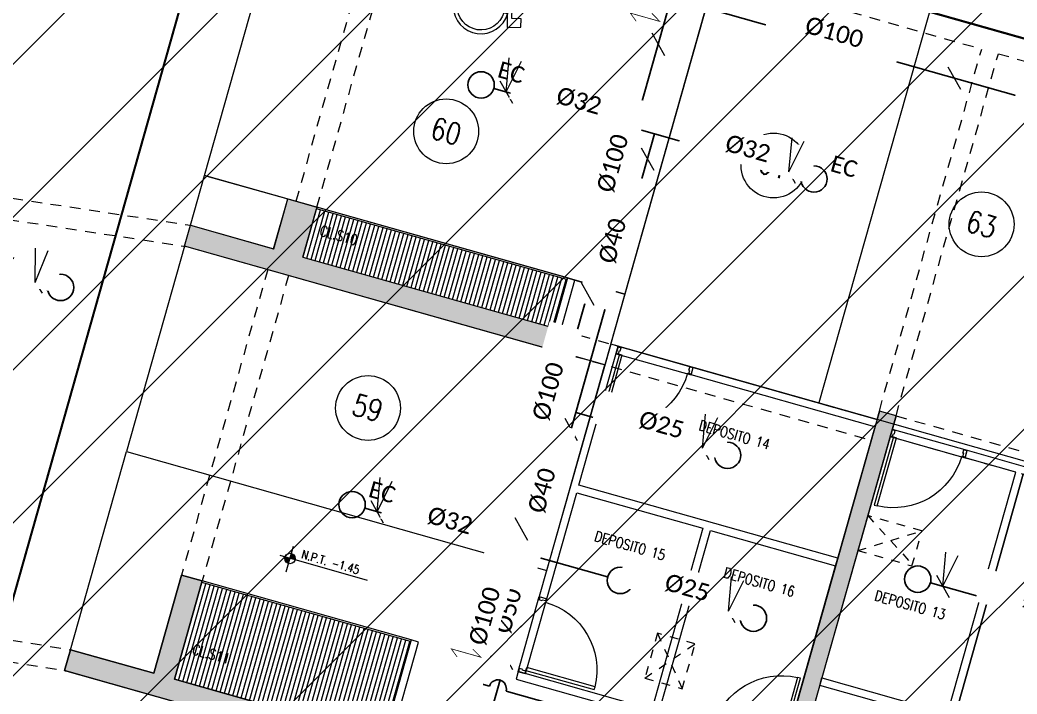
# Model space of a CAD drawing. Header units: inches. Extents: x 0 to 766, y -245 to 236.
# Drawn here: x 112.22 to 123.75, y -194.7 to -186.91 of the extents above; entities that cross this region are included whole.
import ezdxf
from ezdxf.enums import TextEntityAlignment as Align

# ---------------------------------------------------------------- set-up
doc = ezdxf.new("R2010")
doc.units = ezdxf.units.IN
doc.header["$MEASUREMENT"] = 0
doc.linetypes.add('CONTINUA', pattern=[0])
doc.linetypes.add('HIDDEN2', pattern=[0.1875, 0.125, -0.0625])
for name, color, linetype, lineweight in [('00 SOS 911 - ACCES. ACI', 125, 'Continuous', 9), ('000 SOS 911 - ACCESORIOS ACI', 3, 'Continuous', 20), ('000 SOS 911 ROCIADORES', 5, 'Continuous', 25), ('000 SOS 911 SOPORTES ACI', 3, 'Continuous', 25), ('000 SOS 911 TEXTOS', 4, 'Continuous', 0), ('000 SOS 911 TUBERIA ACI', 1, 'Continuous', 25), ('A-PLACAS', 251, 'Continuous', 9), ('A-VIGAS', 251, 'HIDDEN2', 9), ('CIRCULACION PEATONAL', 251, 'Continuous', 5), ('CLOSET', 251, 'Continuous', 9), ('DOBLE MURO 0.09', 251, 'Continuous', 5), ('HATCH', 251, 'Continuous', 9), ('MUMERACIONESTAC', 251, 'Continuous', 9), ('MURO-BAJO', 251, 'Continuous', 9), ('MUROS', 251, 'Continuous', 9), ('NIVELES-NPT', 251, 'Continuous', 9), ('PROYECCIONES', 251, 'HIDDEN2', 9), ('PUERTAS', 251, 'Continuous', 9), ('Tabique 0.09', 251, 'Continuous', 5), ('TEXTO-AMBIENTE', 251, 'Continuous', 9), ('VEREDAS', 251, 'Continuous', 9)]:
    doc.layers.add(name, color=color, linetype=linetype, lineweight=lineweight)
doc.layers.add('LAYERYYY', color=7, linetype='Continuous')
doc.layers.add('relleno', color=7, linetype='Continuous')
doc.styles.add('P&R', font='calibril.ttf')
doc.styles.add('ROMANS', font='romans.shx', dxfattribs={"width": 0.8})
pattern_1 = [(74.214, (117.46683, -190.20598), (-0.0481142, 0.0136023), [])]
pattern_2 = [(74.214, (116.416165, -195.208835), (-0.0481142, 0.01360226), [])]

# ---------------------------------------------------------------- blocks, each defined once
blk = doc.blocks.new('ESTR_PISO-SS')
at = {"layer": 'HATCH'}
h = blk.add_hatch(color=251, dxfattribs=at)
h.dxf.hatch_style = 1
h.paths.add_polyline_path([(8.478, 18.6), (5.028, 18.6), (5.028, 17.15), (5.278, 17.15), (5.278, 18.35), (8.478, 18.35)])
h.paths.add_polyline_path([(4.028, 23.92), (8.478, 23.92), (8.478, 24.17), (5.278, 24.17), (5.278, 25.35), (5.028, 25.35), (5.028, 24.17), (4.028, 24.17)])
h.paths.add_polyline_path([(12.478, 20.57), (12.478, 22.52), (16.178, 22.52), (16.178, 20.57), (16.378, 20.57), (16.378, 22.52), (16.878, 22.52), (16.878, 22.77), (12.478, 22.77), (12.478, 29.37), (12.278, 29.37), (12.278, 20.57)])
h.paths.add_polyline_path([(15.778, 24.57), (19.078, 24.57), (19.078, 24.82), (15.778, 24.82)])
h.paths.add_polyline_path([(-2.283, 28.477), (-2.882, 28.446), (-2.869, 28.196), (-2.27, 28.227)])
h.paths.add_polyline_path([(-2.023, 23.484), (-2.622, 23.452), (-2.609, 23.203), (-2.01, 23.234)])
h.paths.add_polyline_path([(-2.543, 33.47), (-3.142, 33.439), (-3.129, 33.189), (-2.53, 33.22)])
h.paths.add_polyline_path([(4.028, 33.97), (9.128, 33.97), (9.128, 33.72), (5.378, 33.72), (5.378, 33.32), (5.128, 33.32), (5.128, 33.72), (4.028, 33.72)])
h.paths.add_polyline_path([(4.028, 29.27), (5.028, 29.27), (5.028, 29.87), (5.378, 29.87), (5.378, 29.27), (8.478, 29.27), (8.478, 29.02), (4.028, 29.02)])
h.paths.add_polyline_path([(5.678, 44.02), (6.528, 44.02), (6.528, 43.72), (5.678, 43.72)])
h.paths.add_polyline_path([(6.028, 41.32), (6.028, 40.27), (5.678, 40.27), (5.678, 41.32)])
h.paths.add_polyline_path([(3.178, 41.07), (3.178, 41.67), (2.928, 41.67), (2.928, 41.07)])
h.paths.add_polyline_path([(-3.188, 41.072), (-3.788, 41.041), (-3.775, 40.791), (-3.175, 40.822)])
h.paths.add_polyline_path([(17.728, 41.32), (17.728, 40.27), (17.378, 40.27), (17.378, 41.32)])
h.paths.add_polyline_path([(24.628, 44.795), (24.628, 44.195), (24.378, 44.195), (24.378, 44.795)])
h.paths.add_polyline_path([(24.628, 40.87), (24.628, 40.27), (24.378, 40.27), (24.378, 40.87)])
h.paths.add_polyline_path([(14.278, 33.72), (18.278, 33.72), (18.278, 33.97), (14.278, 33.97)])
h.paths.add_polyline_path([(15.778, 29.37), (19.078, 29.37), (19.078, 29.12), (15.778, 29.12)])
h.paths.add_polyline_path([(23.178, 28.595), (23.778, 28.595), (23.778, 28.845), (23.178, 28.845)])
h.paths.add_polyline_path([(23.178, 33.72), (23.778, 33.72), (23.778, 33.97), (23.178, 33.97)])
h.paths.add_polyline_path([(30.578, 28.725), (31.178, 28.725), (31.178, 28.975), (30.578, 28.975)])
h.paths.add_polyline_path([(36.628, 29.65), (36.628, 28.725), (36.878, 28.725), (36.878, 29.65)])
h.paths.add_polyline_path([(41.753, 30), (41.753, 29.4), (42.003, 29.4), (42.003, 30)])
h.paths.add_polyline_path([(46.878, 23.1), (46.878, 22.5), (47.128, 22.5), (47.128, 23.1)])
h.paths.add_polyline_path([(41.753, 22.75), (41.753, 22.15), (42.003, 22.15), (42.003, 22.75)])
h.paths.add_polyline_path([(28.078, 15.69), (27.828, 15.69), (27.828, 16.4), (28.078, 16.4)])
h.paths.add_polyline_path([(23.178, 20.57), (23.778, 20.57), (23.778, 20.82), (23.178, 20.82)])
h.paths.add_polyline_path([(23.178, 23.47), (23.778, 23.47), (23.778, 23.72), (23.178, 23.72)])
h.paths.add_polyline_path([(30.578, 20.15), (31.178, 20.15), (31.178, 20.4), (30.578, 20.4)])
h.paths.add_polyline_path([(36.628, 22.75), (36.628, 22.15), (36.878, 22.15), (36.878, 22.75)])
h.paths.add_polyline_path([(30.578, 25.2), (31.178, 25.2), (31.178, 25.45), (30.578, 25.45)])
h.paths.add_polyline_path([(18.978, 20.57), (19.578, 20.57), (19.578, 20.82), (18.978, 20.82)])
h.paths.add_polyline_path([(16.428, 12.87), (12.278, 12.87), (12.278, 13.12), (16.178, 13.12), (16.178, 18.52), (12.478, 18.52), (12.478, 15.12), (12.278, 15.12), (12.278, 18.77), (16.428, 18.77)])
h.paths.add_polyline_path([(5.028, 13.45), (8.478, 13.45), (8.478, 13.2), (5.028, 13.2)])
h.paths.add_polyline_path([(6.203, 46.52), (6.203, 46.77), (17.728, 46.77), (17.728, 46.52)])
h.paths.add_polyline_path([(11.553, 40.27), (11.803, 40.27), (11.803, 46.515), (11.553, 46.515)])
at = {"layer": 'A-PLACAS', "elevation": 0}
for points in [[(4.028, 29.27), (5.028, 29.27), (5.028, 29.87), (5.378, 29.87), (5.378, 29.27), (8.478, 29.27), (8.478, 29.02), (4.028, 29.02)], [(12.478, 20.57), (12.478, 22.52), (16.178, 22.52), (16.178, 20.57), (16.378, 20.57), (16.378, 22.52), (16.878, 22.52), (16.878, 22.77), (12.478, 22.77), (12.478, 29.37), (12.278, 29.37), (12.278, 20.57)], [(4.028, 23.92), (8.478, 23.92), (8.478, 24.17), (5.278, 24.17), (5.278, 25.35), (5.028, 25.35), (5.028, 24.17), (4.028, 24.17)]]:
    blk.add_lwpolyline(points, close=True, dxfattribs=at)
at = {"layer": 'A-VIGAS'}
for p, q in [((11.803, 33.97, 0), (14.278, 33.97, 0)), ((9.128, 33.72, 0), (12.278, 33.72, 0)), ((12.278, 29.37, 0), (12.278, 33.72, 0)), ((12.478, 29.37, 0), (12.478, 33.72, 0)), ((12.478, 33.72, 0), (14.278, 33.72, 0)), ((5.128, 29.87, 0), (5.128, 33.32, 0)), ((5.378, 29.87, 0), (5.378, 33.32, 0)), ((12.478, 29.37, 0), (15.778, 29.37, 0)), ((-2.283, 28.477, 0), (4.028, 29.27)), ((8.478, 29.27, 0), (12.278, 29.27, 0)), ((12.478, 29.12, 0), (15.778, 29.12, 0)), ((-2.261, 28.228, 0), (4.043, 29.02)), ((5.028, 29.02, 0), (5.028, 25.35, 0)), ((5.278, 29.02, 0), (5.278, 25.35, 0)), ((8.478, 29.02, 0), (12.278, 29.02, 0)), ((-2.023, 23.484, 0), (4.028, 24.17, 0)), ((-2.002, 23.234, 0), (4.042, 23.92, 0))]:
    blk.add_line(p, q, dxfattribs=at)
blk = doc.blocks.new('A$C5B0679F2')
at = {"layer": 'MURO-BAJO', "linetype": 'ByBlock'}
for points in [[(0.7, 0.28), (0.64, 0.52), (0.342, 0.52), (0.323, 0.613), (0.551, 0.613), (0.551, 0.659), (0.313, 0.659), (0.284, 0.8, 4.631739), (0.22, 0.84), (0.273, 0.458), (0.597, 0.458), (0.679, 0.165), (0.829, 0.211), (0.806, 0.304)], [(0.593, 0.319, -1.909264), (0.223, 0.575), (0.186, 0.609, 1.829458), (0.638, 0.319)]]:
    blk.add_lwpolyline(points, format="xyb", close=True, dxfattribs=at)
blk = doc.blocks.new('P-90 MARCO 3.5x1.5')
at = {"layer": 'PUERTAS'}
for p, q in [((0.038, 0.076), (0.038, 0.896)), ((0.038, 0.896), (0.073, 0.896)), ((0.073, 0.896), (0.073, 0.076)), ((0.038, 0.076), (0.073, 0.076))]:
    blk.add_line(p, q, dxfattribs=at)
at = {"layer": 'PUERTAS', "linetype": 'Continuous'}
for p, q in [((0, 0), (0, 0.076)), ((0, 0.076), (0.028, 0.076)), ((0.028, 0.076), (0.028, 0.038)), ((0.028, 0.038), (0.038, 0.038)), ((0.038, 0.038), (0.038, 0)), ((0.862, 0.038), (0.862, 0)), ((0.872, 0.038), (0.862, 0.038)), ((0.9, 0.076), (0.872, 0.076)), ((0.872, 0.076), (0.872, 0.038)), ((0.9, 0), (0.9, 0.076)), ((0, 0), (0.038, 0)), ((0.9, 0), (0.862, 0))]:
    blk.add_line(p, q, dxfattribs=at)
at = {"layer": 'PUERTAS', "color": 7, "linetype": 'Continuous'}
blk.add_arc((0.038, 0.076), 0.82, 0, 87.5537, dxfattribs=at)
blk = doc.blocks.new('NPT')
at = {"layer": 'NIVELES-NPT'}
h = blk.add_hatch(color=256, dxfattribs=at)
h.paths.add_polyline_path([(0, -0.061), (0, 0), (-0.06, 0, 0.004279), (-0.06, -0.001, 0.414214)])
h.paths.add_polyline_path([(0, 0), (0.06, 0, 0.409209), (0, 0.059)])
blk.add_line((0.932, 0), (-0.119, 0), dxfattribs=at)
blk.add_lwpolyline([(0, -0.16), (0, 0.149)], dxfattribs=at)
at = {"layer": 'NIVELES-NPT', "linetype": 'Continuous'}
blk.add_circle((0, -0.001), 0.0603, dxfattribs=at)
at = {"layer": 'NIVELES-NPT', "style": 'ROMANS', "width": 0.8}
blk.add_attdef('N.P.T.±0.00', (0.118, 0.036), '', height=0.1, dxfattribs=at)
blk = doc.blocks.new('UPR1')
at = {"layer": '000 SOS 911 ROCIADORES'}
blk.add_circle((0, 0), 6, dxfattribs=at)
blk = doc.blocks.new('SPRIG4')
blk.add_circle((0, 0), 6)
at = {"layer": 'LAYERYYY', "insert": (11.62, 12.96), "char_height": 7.5, "width": 9.4411, "attachment_point": 2, "style": 'P&R'}
blk.add_mtext('EC', dxfattribs=at)
blk = doc.blocks.new('000 SOS911 - COLGADORES')
at = {"layer": '000 SOS 911 - ACCESORIOS ACI'}
blk.add_lwpolyline([(2289.82, 2442.904), (2290.031, 2442.693)], dxfattribs=at)
blk = doc.blocks.new('Soporte Longitudinal')
at = {"layer": '000 SOS 911 SOPORTES ACI', "const_width": 0.02}
blk.add_lwpolyline([(-0.14, -0.149), (-0.405, 0), (0.405, 0), (0.197, 0.164)], dxfattribs=at)

msp = doc.modelspace()

# ---------------------------------------------------------------- hatches: boundary and pattern name
at = {"layer": 'HATCH'}
h = msp.add_hatch(dxfattribs=at)
h.set_pattern_fill('_USER', color=251, scale=0.05, angle=164.214, pattern_type=0)
h.set_pattern_definition(pattern_1)
h.paths.add_polyline_path([(115.494, -189.648), (118.391, -190.467), (118.548, -189.909), (115.652, -189.09)])
h = msp.add_hatch(dxfattribs=at)
h.set_pattern_fill('_USER', color=251, scale=0.05, angle=164.214, pattern_type=0)
h.set_pattern_definition(pattern_1)
h.paths.add_polyline_path([(115.494, -189.648), (118.391, -190.467), (118.548, -189.909), (115.652, -189.09)])
h = msp.add_hatch(dxfattribs=at)
h.set_pattern_fill('_USER', color=251, scale=0.05, angle=74.214, pattern_type=0)
h.set_pattern_definition(pattern_2)
h.paths.add_polyline_path([(114.01, -194.529), (116.426, -195.212), (116.741, -194.095), (114.326, -193.412)])
h = msp.add_hatch(dxfattribs=at)
h.set_pattern_fill('_USER', color=251, scale=0.05, angle=74.214, pattern_type=0)
h.set_pattern_definition(pattern_2)
h.paths.add_polyline_path([(114.01, -194.529), (116.426, -195.212), (116.741, -194.095), (114.326, -193.412)])

# ---------------------------------------------------------------- linework, layer by layer
at = {"layer": '000 SOS 911 - ACCESORIOS ACI'}
for q in [(122.929, -193.06, 0), (123.071, -193.1, 0)]:
    msp.add_line((122.894, -193.455, 0), q, dxfattribs=at)
at = {"layer": '000 SOS 911 TUBERIA ACI'}
for p, q in [((111.184, -189.7, 0), (112.543, -189.97, 0)), ((118.18, -193.11, 0), (118.65, -191.444, 0)), ((120.259, -191.899, 0), (118.65, -191.444, 0)), ((116.21, -192.553, 0), (118.18, -193.11, 0)), ((117.54, -195.371, 0), (118.18, -193.11, 0)), ((118.18, -193.11, 0), (119.018, -193.347, 0)), ((119.312, -193.43, 0), (120.558, -193.782, 0)), ((126.14, -194.373, 0), (122.752, -193.415, 0))]:
    msp.add_line(p, q, dxfattribs=at)
at = {"layer": '000 SOS 911 TUBERIA ACI', "elevation": 0}
for points in [[(119.355, -188.063), (119.753, -186.653), (129.088, -189.292), (130.176, -185.442)], [(117.703, -187.7), (119.561, -188.225)], [(117.974, -192.948), (119.301, -188.255)], [(118.65, -191.444), (119.561, -188.225)], [(119.561, -188.225), (121.258, -188.705)], [(117.651, -194.611), (117.515, -194.573), (117.92, -193.14)], [(119.238, -200.683), (120.71, -195.476), (117.844, -194.666)]]:
    msp.add_lwpolyline(points, dxfattribs=at)
at = {"layer": '000 SOS 911 TUBERIA ACI', "color": 4}
for centre, start, end in [((119.328, -188.159, 0), 74.214, 254.214), ((117.947, -193.044, 0), 74.214, 254.214), ((117.748, -194.638, 0), 344.214, 164.214)]:
    msp.add_arc(centre, 0.1, start, end, dxfattribs=at)
at = {"layer": 'CIRCULACION PEATONAL', "color": 251, "linetype": 'CONTINUA', "ltscale": 0.25, "elevation": 0}
for points in [[(114.358, -188.704), (115.406, -184.999), (120.265, -186.373), (119.218, -190.078)], [(120.415, -185.843), (125.226, -187.204), (123.866, -192.015), (119.055, -190.655)], [(113.455, -191.898), (118.315, -193.272), (118.987, -190.895), (114.127, -189.522)]]:
    msp.add_lwpolyline(points, close=True, dxfattribs=at)
msp.add_lwpolyline([(122.821, -186.524), (121.46, -191.335)], dxfattribs=at)
at = {"layer": 'CLOSET'}
for p, q in [((118.548, -189.909, 0), (115.652, -189.09, 0)), ((118.554, -189.89, 0), (115.657, -189.071, 0)), ((116.741, -194.095, 0), (114.326, -193.412, 0)), ((116.747, -194.076, 0), (114.331, -193.393, 0))]:
    msp.add_line(p, q, dxfattribs=at)
at = {"layer": 'DOBLE MURO 0.09', "color": 251, "elevation": 0}
msp.add_lwpolyline([(126.841, -199.871), (127.848, -196.31), (123.036, -194.95), (123.825, -192.159)], dxfattribs=at)
at = {"layer": 'MUMERACIONESTAC', "linetype": 'Continuous'}
for centre in [(117.152, -188.195, 0), (120.937, -188.59, 0), (123.343, -189.27, 0), (116.248, -191.394, 0)]:
    msp.add_circle(centre, 0.375, dxfattribs=at)
at = {"layer": 'MURO-BAJO', "color": 251}
for p, q in [((119.141, -190.679, 0), (120.007, -190.924, 0)), ((119.117, -190.766, 0), (119.983, -191.011, 0)), ((122.286, -191.724, 0), (123.152, -191.969, 0)), ((122.31, -191.638, 0), (123.176, -191.882, 0)), ((117.984, -194.441, 0), (118.229, -193.575, 0)), ((118.071, -194.466, 0), (118.316, -193.6, 0))]:
    msp.add_line(p, q, dxfattribs=at)
at = {"layer": 'MUROS'}
for p, q in [((115.157, -189.553, 0), (115.321, -188.976, 0)), ((115.321, -188.976, 0), (115.657, -189.071, 0)), ((115.657, -189.071, 0), (115.494, -189.648, 0)), ((114.127, -189.522, 0), (114.195, -189.281, 0)), ((114.195, -189.281, 0), (115.157, -189.553, 0)), ((118.409, -190.732, 0), (114.127, -189.522, 0)), ((115.494, -189.648, 0), (118.381, -190.464, 0)), ((122.134, -191.525, 0), (120.007, -190.924, 0)), ((122.354, -191.484, 0), (121.497, -194.515, 0)), ((122.134, -191.525, 0), (122.161, -191.429, 0)), ((122.354, -191.484, 0), (122.161, -191.429, 0)), ((121.68, -193.132, 0), (122.107, -191.622, 0)), ((120.298, -198.021, 0), (121.655, -193.219, 0)), ((113.77, -194.461, 0), (114.091, -193.325, 0)), ((114.091, -193.325, 0), (114.331, -193.393, 0)), ((114.331, -193.393, 0), (114.01, -194.529, 0)), ((112.74, -194.429, 0), (112.808, -194.189, 0)), ((112.808, -194.189, 0), (113.77, -194.461, 0)), ((117.022, -195.64, 0), (112.74, -194.429, 0)), ((114.01, -194.529, 0), (116.416, -195.209, 0)), ((121.469, -194.611, 0), (121.075, -196.006, 0))]:
    msp.add_line(p, q, dxfattribs=at)
at = {"layer": 'PROYECCIONES', "ltscale": 0.5}
for p, q in [((122.027, -192.638, 0), (122.543, -193.205, 0)), ((121.913, -193.042, 0), (122.653, -192.815, 0)), ((119.595, -193.998, 0), (119.882, -194.64, 0)), ((119.449, -194.518, 0), (120.029, -194.121, 0))]:
    msp.add_line(p, q, dxfattribs=at)
at = {"layer": 'PROYECCIONES', "color": 251, "ltscale": 2, "const_width": 0.025, "elevation": 0}
msp.add_lwpolyline([(129.98, -188.859), (127.423, -197.905), (121.096, -196.116), (120.606, -197.848), (124.792, -199.032), (124.724, -199.272), (124.243, -199.136), (123.223, -202.745), (123.271, -202.758), (121.666, -208.436), (117.672, -207.307), (117.762, -206.989), (106.383, -203.772), (109.367, -193.216), (112.038, -193.971), (114.704, -184.541)], close=True, dxfattribs=at)
at = {"layer": 'PROYECCIONES', "ltscale": 0.5, "elevation": 0}
for points in [[(121.913, -193.042), (122.538, -193.219), (122.653, -192.815), (122.027, -192.638)], [(119.449, -194.518), (119.882, -194.64), (120.029, -194.121), (119.595, -193.998)]]:
    msp.add_lwpolyline(points, close=True, dxfattribs=at)
at = {"layer": 'Tabique 0.09', "lineweight": 0, "elevation": 0}
for points in [[(118.477, -190.492), (118.64, -189.914), (118.554, -189.89), (118.554, -189.89), (118.391, -190.467), (118.391, -190.467), (118.477, -190.492)], [(118.554, -189.89), (118.64, -189.914)], [(118.554, -189.89), (118.64, -189.914)], [(119.983, -191.011), (120.007, -190.924), (122.134, -191.525), (122.109, -191.612), (119.983, -191.011)], [(116.512, -195.236), (116.833, -194.101), (116.747, -194.076), (116.426, -195.212), (116.512, -195.236)]]:
    msp.add_lwpolyline(points, dxfattribs=at)
for points in [[(123.825, -192.159), (123.036, -194.95), (123.036, -194.95), (123.806, -195.168), (123.782, -195.254), (123.782, -195.254), (121.472, -194.601), (121.497, -194.515), (122.95, -194.926), (123.739, -192.135), (123.739, -192.135), (123.152, -191.969), (123.176, -191.882), (123.176, -191.882), (123.85, -192.073), (124.342, -190.331), (124.429, -190.356), (123.936, -192.097), (125.486, -192.535), (125.461, -192.622)], [(121.655, -193.219), (121.68, -193.132), (118.687, -192.286), (118.687, -192.286), (119.141, -190.679), (119.141, -190.679), (119.055, -190.655), (119.055, -190.655), (118.229, -193.575), (118.229, -193.575), (118.316, -193.6), (118.663, -192.373), (120.12, -192.785), (119.529, -194.878), (119.529, -194.878), (117.984, -194.441), (117.96, -194.528), (120.173, -195.154), (120.197, -195.067), (120.197, -195.067), (119.615, -194.903), (119.615, -194.903), (120.207, -192.809)]]:
    msp.add_lwpolyline(points, close=True, dxfattribs=at)
at = {"layer": 'VEREDAS'}
for p, q in [((114.195, -189.281, 0), (114.358, -188.704, 0)), ((114.358, -188.704, 0), (115.321, -188.976, 0)), ((113.702, -194.701, 0), (113.104, -194.532, 0))]:
    msp.add_line(p, q, dxfattribs=at)
at = {"layer": 'VEREDAS', "color": 251}
for p, q in [((112.808, -194.189, 0), (113.455, -191.898, 0)), ((113.455, -191.898, 0), (118.315, -193.272, 0))]:
    msp.add_line(p, q, dxfattribs=at)
at = {"layer": 'VEREDAS', "elevation": 0}
msp.add_lwpolyline([(118.64, -189.914), (119.218, -190.078), (118.987, -190.895), (118.409, -190.732)], dxfattribs=at)

# ---------------------------------------------------------------- block references
at = {"rotation": 344.2139988296181}
msp.add_blockref('A$C5B0679F2', (117.16, -186.969, 0), dxfattribs=at)
msp.add_blockref('NPT', (115.346, -193.133, 0), dxfattribs=at).add_auto_attribs({'N.P.T.±0.00': 'N.P.T. -1.45'})
at = {"layer": '00 SOS 911 - ACCES. ACI'}
for p, rotation in [((-2748.508, -1914.891, 0), 344.2139988296181), ((-2748.508, -1914.891, 0), 344.2139988296181), ((-2745.086, -1915.282, 0), 344.2139988296181), ((-2750.267, -1915.444, 0), 344.2139988296181), ((-2748.632, -1916.218, 0), 344.2139988296181), ((-2746.995, -1916.369, 0), 344.2139988296181), ((-2613.274, -2134.608, 0), 348.6563644358752), ((-2749.516, -1919.345, 0), 344.2139988296181), ((-2747.994, -1919.563, 0), 344.2139988296181), ((-2751.759, -1920.297, 0), 344.2139988296181), ((-2745.217, -1921.159, 0), 344.2139988296181), ((-2747.695, -1921.446, 0), 344.2139988296181), ((-2750.264, -1921.991, 0), 344.2139988296181)]:
    msp.add_blockref('000 SOS911 - COLGADORES', p, dxfattribs=dict(at, rotation=rotation))
at = {"layer": '000 SOS 911 ROCIADORES', "xscale": 0.0254, "yscale": 0.0254, "zscale": 0.0254, "rotation": 344.2139988296181}
for name, p in [('SPRIG4', (117.556, -187.658, 0)), ('SPRIG4', (121.405, -188.746, 0)), ('UPR1', (112.693, -190, 0)), ('UPR1', (120.406, -191.941, 0)), ('SPRIG4', (116.064, -192.511, 0)), ('UPR1', (119.165, -193.388, 0)), ('UPR1', (122.605, -193.373, 0)), ('UPR1', (120.705, -193.824, 0))]:
    msp.add_blockref(name, p, dxfattribs=at)
at = {"layer": '000 SOS 911 SOPORTES ACI', "xscale": 0.4394531249999999, "yscale": 0.4394531249999999, "zscale": 0.4394531249999999, "rotation": 164.2139988296181}
msp.add_blockref('Soporte Longitudinal', (119.452, -186.876, 0), dxfattribs=at)
at = {"layer": 'CIRCULACION PEATONAL', "color": 251, "linetype": 'CONTINUA', "ltscale": 0.25, "rotation": 344.2139988296181}
msp.add_blockref('ESTR_PISO-SS', (102.356, -216.351, 0), dxfattribs=at)
at = {"layer": 'PUERTAS', "linetype": 'Continuous', "extrusion": (5.30146e-08, 2.24525e-08, -1), "zscale": -1, "rotation": 195.7865129688751}
for p in [(-119.139, -190.686, 0), (-122.308, -191.644, 0)]:
    msp.add_blockref('P-90 MARCO 3.5x1.5', p, dxfattribs=at)
at = {"layer": 'PUERTAS', "linetype": 'Continuous', "extrusion": (-2.24525e-08, 5.30146e-08, -1), "zscale": -1, "rotation": 105.786512968875}
msp.add_blockref('P-90 MARCO 3.5x1.5', (-117.991, -194.443, 0), dxfattribs=at)
at = {"layer": 'PUERTAS', "linetype": 'Continuous', "extrusion": (-5.30146e-08, -2.24525e-08, -1), "zscale": -1, "rotation": 15.78651296887519}
msp.add_blockref('P-90 MARCO 3.5x1.5', (-121.041, -195.392, 0), dxfattribs=at)

# ---------------------------------------------------------------- texts
at = {"layer": 'MUMERACIONESTAC', "linetype": 'Continuous', "style": 'ROMANS', "width": 0.8}
for s, p in [('60', (117.152, -188.195, 0)), ('61', (120.937, -188.59, 0)), ('63', (123.343, -189.27, 0)), ('59', (116.244, -191.393, 0))]:
    msp.add_text(s, height=0.25, rotation=344.214, dxfattribs=at).set_placement(p, align=Align.MIDDLE_CENTER)
at = {"layer": 'TEXTO-AMBIENTE', "color": 251, "char_height": 0.12, "attachment_point": 1, "rotation": 344.214, "line_spacing_factor": 0.8, "style": 'ROMANS'}
for s, width, insert in [('\\pxqc;CL.S10', 0.56631, (115.653, -189.263, 0)), ('\\pxqc;DEPOSITO 14', 0.94749, (120.046, -191.517, 0)), ('\\pxqc;DEPOSITO 15', 1.42123, (118.611, -192.734, 0)), ('\\pxqc;DEPOSITO 16', 1.42123, (120.105, -193.156, 0)), ('\\pxqc;DEPOSITO 13', 1.42809, (121.846, -193.419, 0)), ('\\pxqc;CL.S11', 0.56631, (114.178, -194.104, 0))]:
    msp.add_mtext_dynamic_manual_height_columns(s, width=width, gutter_width=15, heights=[0], dxfattribs=dict(at, insert=insert))

# ---------------------------------------------------------------- next in the draw order: texts
at = {"layer": '000 SOS 911 TEXTOS', "char_height": 0.2, "width": 1.37103, "attachment_point": 5, "style": 'P&R', "bg_fill": 2}
for s, insert, rotation in [('\\A1;%%C100', (121.639, -187.054, 0), 344.214), ('\\A1;%%C32', (118.687, -187.846, 0), 344.214), ('\\A1;%%C100', (124.526, -187.87, 0), 344.214), ('\\A1;%%C32', (120.64, -188.398, 0), 344.214), ('\\A1;%%C40', (119.079, -189.462, 0), 74.214), ('\\A1;{\\C256;%%C25}', (111.904, -189.712, 0), 348.6564), ('\\A1;{\\C256;%%C25}', (119.641, -191.592, 0), 344.214), ('\\A1;%%C32', (117.195, -192.699, 0), 344.214), ('\\A1;{\\C256;%%C25}', (119.94, -193.475, 0), 344.214), ('\\A1;%%C25', (124.075, -193.657, 0), 344.214)]:
    msp.add_mtext(s, dxfattribs=dict(at, insert=insert, rotation=rotation))

# ---------------------------------------------------------------- next in the draw order: linework, layer by layer
at = {"layer": '000 SOS 911 - ACCESORIOS ACI'}
for p, q in [((117.844, -187.74, 0), (117.88, -187.344, 0)), ((117.844, -187.74, 0), (118.021, -187.385, 0)), ((121.116, -188.665, 0), (121.151, -188.269, 0)), ((121.116, -188.665, 0), (121.293, -188.31, 0)), ((112.399, -189.941, 0), (112.403, -189.544, 0)), ((112.399, -189.941, 0), (112.548, -189.573, 0)), ((120.117, -191.859, 0), (120.152, -191.464, 0)), ((120.117, -191.859, 0), (120.294, -191.504, 0)), ((116.352, -192.593, 0), (116.387, -192.198, 0)), ((116.352, -192.593, 0), (116.529, -192.238, 0)), ((120.416, -193.742, 0), (120.451, -193.347, 0)), ((120.416, -193.742, 0), (120.593, -193.387, 0))]:
    msp.add_line(p, q, dxfattribs=at)

# ---------------------------------------------------------------- next in the draw order: block references
at = {"layer": '00 SOS 911 - ACCES. ACI', "rotation": 344.2139988296181}
msp.add_blockref('000 SOS911 - COLGADORES', (-2749.325, -1917.778, 0), dxfattribs=at)
msp.add_blockref('000 SOS911 - COLGADORES', (-2749.325, -1917.778, 0), dxfattribs=at)

# ---------------------------------------------------------------- next in the draw order: texts
at = {"layer": '000 SOS 911 TEXTOS', "char_height": 0.2, "width": 1.37103, "attachment_point": 5, "rotation": 74.214, "style": 'P&R', "bg_fill": 2}
for s, insert in [('\\A1;%%C100', (119.081, -188.565, 0)), ('\\A1;%%C40', (118.263, -192.349, 0))]:
    msp.add_mtext(s, dxfattribs=dict(at, insert=insert))

# ---------------------------------------------------------------- next in the draw order: texts
for s, insert in [('\\A1;%%C100', (118.335, -191.203, 0)), ('\\A1;%%C50', (117.869, -193.74, 0))]:
    msp.add_mtext(s, dxfattribs=dict(at, insert=insert))

# ---------------------------------------------------------------- next in the draw order: block references
at = {"layer": '00 SOS 911 - ACCES. ACI', "rotation": 344.2139988296181}
msp.add_blockref('000 SOS911 - COLGADORES', (-2750.093, -1920.494, 0), dxfattribs=at)

# ---------------------------------------------------------------- next in the draw order: texts
at = {"layer": '000 SOS 911 TEXTOS', "insert": (117.601, -193.8, 0), "char_height": 0.2, "width": 1.37103, "attachment_point": 5, "rotation": 74.214, "style": 'P&R', "bg_fill": 2}
msp.add_mtext('\\A1;%%C100', dxfattribs=at)

# ---------------------------------------------------------------- next in the draw order: hatches: boundary and pattern name
at = {"layer": 'relleno'}
h = msp.add_hatch(dxfattribs=at)
h.set_pattern_fill('ANSI31', color=4, scale=10)
h.set_pattern_definition([(45, (-1944.2017, 1291.7709), (-0.8838835, 0.8838835), [])])
h.paths.add_polyline_path([(132.071, -176.409), (106.87, -169.232), (101.149, -194.37), (109.332, -196.23), (108.203, -201.955), (124.974, -206.015)])

# ---------------------------------------------------------------- next in the draw order: block references
at = {"layer": '000 SOS 911 SOPORTES ACI', "xscale": 0.4394531249999999, "yscale": 0.4394531249999999, "zscale": 0.4394531249999999, "rotation": 164.2139988296181}
msp.add_blockref('Soporte Longitudinal', (117.382, -194.227, 0), dxfattribs=at)

doc.saveas('drawing.dxf')
